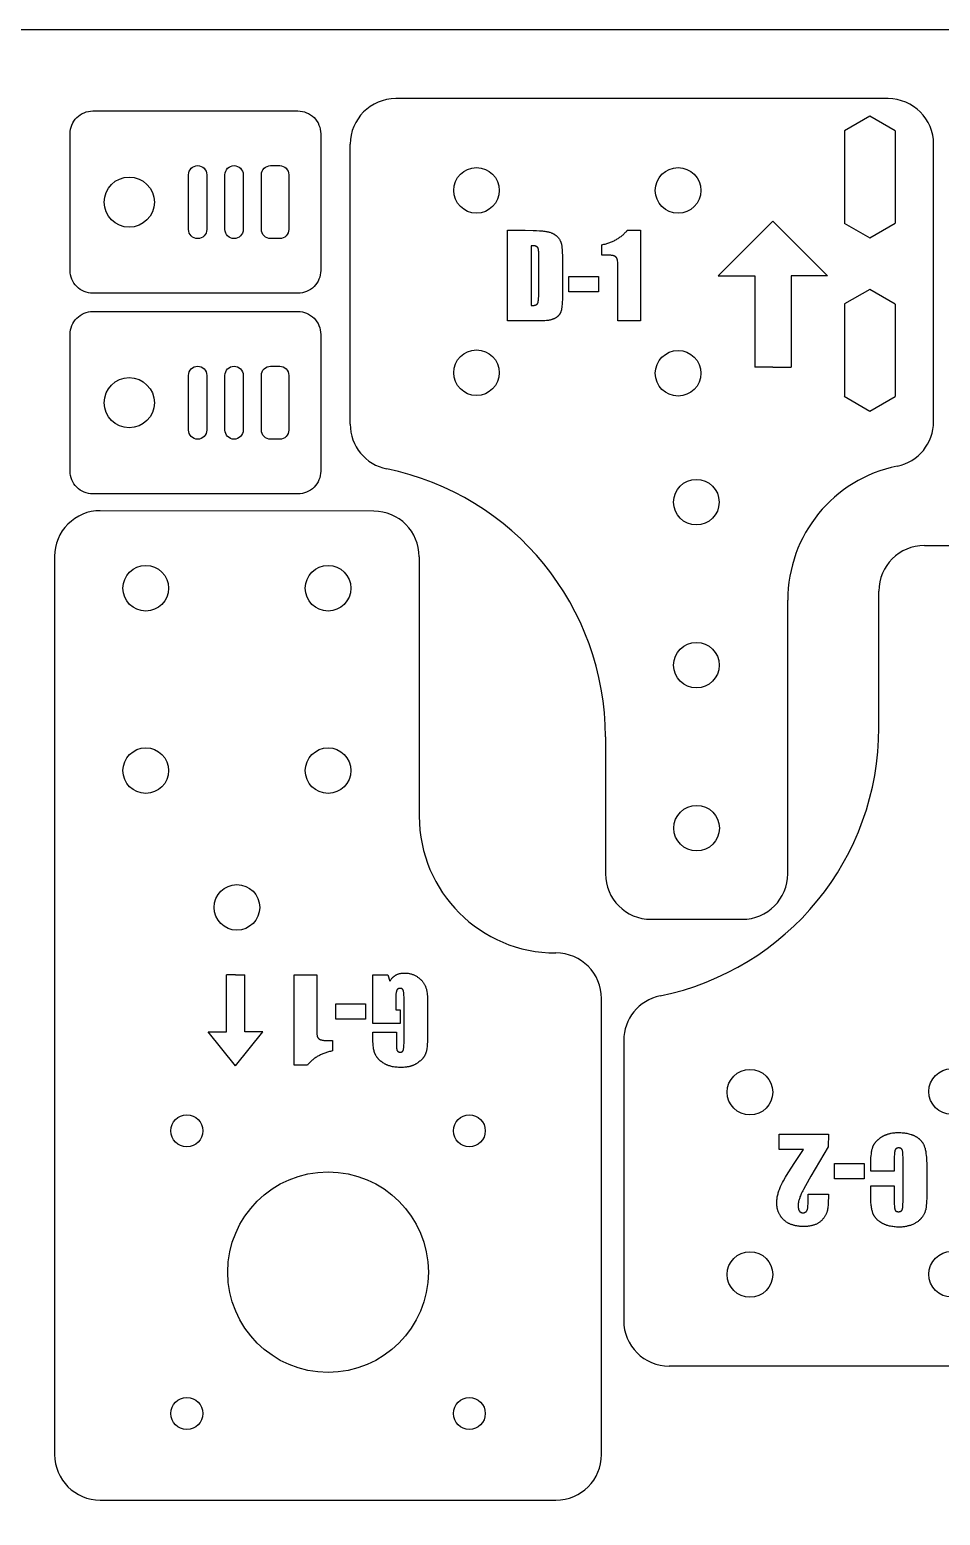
# Model space of a CAD drawing. Header units: millimetres. Extents: x 169 to 969, y 234 to 834.
# Drawn here: x 614.6 to 714.5, y 670.8 to 833.8 of the extents above; entities that cross this region are included whole.
import ezdxf

# ---------------------------------------------------------------- set-up
doc = ezdxf.new("R2010")
doc.units = ezdxf.units.MM
doc.header["$MEASUREMENT"] = 0
for name, color, linetype, true_color in [('標籤', 18, 'Continuous', 0x000000), ('標籤$切斷線', 1, 'Continuous', 0xff0000), ('邊框空跑', 4, 'Continuous', 0x00ffff), ('零件切斷線', 5, 'Continuous', 0x0000ff)]:
    doc.layers.add(name, color=color, linetype=linetype, true_color=true_color)

msp = doc.modelspace()

# ---------------------------------------------------------------- linework, layer by layer
at = {"layer": '標籤'}
for p, q in [((696.11, 812.76), (690.11, 806.76)), ((696.11, 812.76), (702.11, 806.76)), ((690.11, 806.76), (694.11, 806.76)), ((694.11, 806.76), (694.11, 796.76)), ((702.11, 806.76), (698.11, 806.76)), ((698.11, 806.76), (698.11, 796.76)), ((696.11, 796.76), (694.11, 796.76)), ((696.11, 796.76), (698.11, 796.76)), ((637.17, 730.13), (636.17, 730.13)), ((636.17, 723.88), (636.17, 730.13)), ((637.17, 730.13), (638.17, 730.13)), ((638.17, 723.88), (638.17, 730.13)), ((637.17, 720.13), (634.17, 723.88)), ((634.17, 723.88), (636.17, 723.88)), ((637.17, 720.13), (640.17, 723.88)), ((640.17, 723.88), (638.17, 723.88))]:
    msp.add_line(p, q, dxfattribs=at)
for points in [[(666.99, 811.76), (668.94, 811.76), (669.81, 811.75), (670.18, 811.73), (670.52, 811.71), (670.82, 811.69), (670.95, 811.68), (671.08, 811.66), (671.2, 811.64), (671.3, 811.63), (671.4, 811.61), (671.44, 811.6), (671.49, 811.59), (671.57, 811.56), (671.65, 811.54), (671.73, 811.51), (671.8, 811.49), (671.87, 811.46), (671.94, 811.43), (671.97, 811.41), (672.01, 811.39), (672.04, 811.38), (672.07, 811.36), (672.1, 811.34), (672.13, 811.32), (672.16, 811.3), (672.19, 811.28), (672.22, 811.26), (672.25, 811.24), (672.28, 811.22), (672.3, 811.2), (672.33, 811.18), (672.36, 811.16), (672.38, 811.14), (672.41, 811.12), (672.43, 811.09), (672.45, 811.07), (672.48, 811.04), (672.5, 811.02), (672.54, 810.97), (672.58, 810.92), (672.62, 810.87), (672.65, 810.82), (672.69, 810.77), (672.72, 810.71), (672.75, 810.66), (672.78, 810.61), (672.79, 810.58), (672.8, 810.55), (672.82, 810.52), (672.83, 810.49), (672.84, 810.47), (672.85, 810.44), (672.86, 810.41), (672.87, 810.38), (672.88, 810.35), (672.89, 810.32), (672.9, 810.29), (672.9, 810.26), (672.91, 810.23), (672.92, 810.21), (672.93, 810.15), (672.94, 810.08), (672.95, 810.01), (672.96, 809.93), (672.97, 809.85), (672.98, 809.65), (673, 809.43), (673.01, 808.9), (673.02, 808.25), (673.02, 804.77), (673.01, 804.16), (673, 803.89), (672.99, 803.65), (672.97, 803.44), (672.96, 803.35), (672.95, 803.26), (672.93, 803.18), (672.92, 803.11), (672.91, 803.07), (672.91, 803.04), (672.9, 803.01), (672.89, 802.98), (672.87, 802.92), (672.86, 802.87), (672.84, 802.82), (672.83, 802.79), (672.82, 802.77), (672.8, 802.74), (672.79, 802.72), (672.78, 802.69), (672.77, 802.67), (672.76, 802.65), (672.74, 802.62), (672.73, 802.6), (672.72, 802.58), (672.7, 802.56), (672.69, 802.54), (672.67, 802.51), (672.66, 802.49), (672.64, 802.47), (672.63, 802.45), (672.61, 802.43), (672.59, 802.41), (672.58, 802.4), (672.56, 802.38), (672.54, 802.36), (672.52, 802.34), (672.51, 802.32), (672.49, 802.31), (672.47, 802.29), (672.45, 802.27), (672.41, 802.24), (672.37, 802.21), (672.32, 802.18), (672.28, 802.16), (672.24, 802.13), (672.19, 802.1), (672.14, 802.08), (672.1, 802.06), (672.05, 802.04), (672, 802.02), (671.94, 802), (671.89, 801.98), (671.84, 801.96), (671.78, 801.95), (671.73, 801.93), (671.67, 801.92), (671.61, 801.91), (671.55, 801.89), (671.48, 801.88), (671.41, 801.87), (671.26, 801.86), (671.09, 801.84), (670.91, 801.83), (670.71, 801.82), (670.27, 801.82), (666.99, 801.82)], [(681.57, 811.76), (681.57, 801.82), (679.1, 801.82), (679.1, 807.18), (679.1, 807.7), (679.09, 808.1), (679.08, 808.26), (679.07, 808.4), (679.06, 808.45), (679.06, 808.5), (679.05, 808.52), (679.05, 808.54), (679.05, 808.56), (679.04, 808.57), (679.04, 808.59), (679.04, 808.6), (679.03, 808.61), (679.03, 808.63), (679.02, 808.64), (679.02, 808.65), (679.01, 808.67), (679, 808.68), (679, 808.69), (678.99, 808.71), (678.98, 808.72), (678.97, 808.73), (678.97, 808.74), (678.96, 808.75), (678.95, 808.77), (678.94, 808.78), (678.93, 808.79), (678.92, 808.8), (678.91, 808.81), (678.9, 808.82), (678.89, 808.83), (678.87, 808.84), (678.86, 808.85), (678.85, 808.86), (678.84, 808.87), (678.82, 808.88), (678.81, 808.89), (678.79, 808.89), (678.78, 808.9), (678.77, 808.91), (678.75, 808.92), (678.73, 808.93), (678.73, 808.93), (678.72, 808.93), (678.71, 808.94), (678.7, 808.94), (678.68, 808.95), (678.66, 808.95), (678.64, 808.96), (678.62, 808.97), (678.59, 808.97), (678.57, 808.98), (678.52, 808.99), (678.46, 809), (678.39, 809.01), (678.33, 809.02), (678.25, 809.02), (678.17, 809.03), (678, 809.04), (677.81, 809.04), (677.6, 809.05), (677.35, 809.05), (677.35, 810.18), (677.58, 810.23), (677.69, 810.25), (677.8, 810.28), (677.9, 810.32), (678.01, 810.35), (678.11, 810.38), (678.21, 810.42), (678.31, 810.46), (678.41, 810.5), (678.5, 810.54), (678.6, 810.58), (678.69, 810.62), (678.78, 810.67), (678.87, 810.71), (678.96, 810.76), (679.04, 810.81), (679.13, 810.87), (679.21, 810.92), (679.29, 810.97), (679.37, 811.03), (679.45, 811.09), (679.52, 811.15), (679.6, 811.21), (679.67, 811.27), (679.74, 811.34), (679.81, 811.4), (679.87, 811.47), (679.94, 811.54), (680, 811.61), (680.07, 811.68), (680.13, 811.76)], [(669.58, 810.07), (669.58, 803.5), (669.65, 803.5), (669.72, 803.51), (669.78, 803.51), (669.84, 803.52), (669.87, 803.52), (669.9, 803.53), (669.93, 803.53), (669.95, 803.54), (669.98, 803.54), (670, 803.55), (670.03, 803.55), (670.05, 803.56), (670.07, 803.57), (670.09, 803.57), (670.11, 803.58), (670.12, 803.59), (670.13, 803.59), (670.14, 803.6), (670.15, 803.6), (670.16, 803.61), (670.17, 803.61), (670.17, 803.62), (670.18, 803.62), (670.19, 803.63), (670.2, 803.63), (670.21, 803.64), (670.21, 803.64), (670.22, 803.65), (670.23, 803.65), (670.23, 803.66), (670.24, 803.66), (670.25, 803.67), (670.25, 803.68), (670.26, 803.68), (670.26, 803.69), (670.27, 803.7), (670.27, 803.7), (670.28, 803.71), (670.28, 803.71), (670.29, 803.72), (670.29, 803.73), (670.3, 803.74), (670.3, 803.74), (670.31, 803.75), (670.31, 803.76), (670.31, 803.77), (670.32, 803.78), (670.32, 803.79), (670.32, 803.8), (670.33, 803.82), (670.34, 803.84), (670.35, 803.86), (670.35, 803.89), (670.36, 803.92), (670.36, 803.94), (670.37, 804.01), (670.38, 804.07), (670.39, 804.15), (670.4, 804.23), (670.41, 804.31), (670.42, 804.5), (670.42, 804.71), (670.43, 804.95), (670.43, 808.83), (670.42, 809.14), (670.42, 809.39), (670.41, 809.49), (670.4, 809.57), (670.4, 809.61), (670.39, 809.64), (670.39, 809.67), (670.38, 809.69), (670.38, 809.7), (670.38, 809.71), (670.38, 809.72), (670.37, 809.74), (670.37, 809.75), (670.37, 809.76), (670.36, 809.77), (670.36, 809.78), (670.35, 809.79), (670.35, 809.8), (670.34, 809.81), (670.34, 809.82), (670.33, 809.83), (670.33, 809.84), (670.32, 809.85), (670.32, 809.86), (670.31, 809.87), (670.3, 809.87), (670.3, 809.88), (670.29, 809.89), (670.28, 809.9), (670.27, 809.91), (670.27, 809.91), (670.26, 809.92), (670.25, 809.93), (670.24, 809.94), (670.23, 809.94), (670.23, 809.95), (670.22, 809.96), (670.21, 809.96), (670.2, 809.97), (670.19, 809.97), (670.18, 809.98), (670.17, 809.98), (670.17, 809.99), (670.16, 809.99), (670.15, 810), (670.14, 810), (670.12, 810.01), (670.11, 810.01), (670.1, 810.02), (670.08, 810.02), (670.07, 810.02), (670.05, 810.03), (670.04, 810.03), (670.02, 810.04), (669.99, 810.04), (669.95, 810.05), (669.91, 810.05), (669.87, 810.06), (669.83, 810.06), (669.78, 810.06), (669.69, 810.07)], [(676.99, 806.7), (676.99, 805.01), (673.74, 805.01), (673.74, 806.7)], [(643.59, 720.19), (643.59, 730.13), (646.06, 730.13), (646.06, 724.78), (646.06, 724.25), (646.07, 723.85), (646.08, 723.69), (646.09, 723.56), (646.1, 723.5), (646.1, 723.45), (646.11, 723.43), (646.11, 723.41), (646.11, 723.4), (646.12, 723.38), (646.12, 723.37), (646.12, 723.35), (646.13, 723.34), (646.13, 723.32), (646.14, 723.31), (646.15, 723.3), (646.15, 723.28), (646.16, 723.27), (646.16, 723.26), (646.17, 723.24), (646.18, 723.23), (646.19, 723.22), (646.2, 723.21), (646.2, 723.2), (646.21, 723.19), (646.22, 723.17), (646.23, 723.16), (646.24, 723.15), (646.25, 723.14), (646.26, 723.13), (646.28, 723.12), (646.29, 723.11), (646.3, 723.1), (646.31, 723.09), (646.33, 723.08), (646.34, 723.07), (646.35, 723.07), (646.37, 723.06), (646.38, 723.05), (646.4, 723.04), (646.41, 723.03), (646.43, 723.03), (646.44, 723.02), (646.44, 723.02), (646.45, 723.01), (646.46, 723.01), (646.48, 723), (646.5, 723), (646.52, 722.99), (646.54, 722.98), (646.57, 722.98), (646.59, 722.97), (646.65, 722.96), (646.7, 722.95), (646.77, 722.94), (646.84, 722.93), (646.91, 722.93), (646.99, 722.92), (647.16, 722.91), (647.35, 722.91), (647.56, 722.9), (647.81, 722.9), (647.81, 721.78), (647.58, 721.72), (647.47, 721.7), (647.37, 721.67), (647.26, 721.64), (647.15, 721.6), (647.05, 721.57), (646.95, 721.53), (646.85, 721.49), (646.75, 721.46), (646.66, 721.41), (646.56, 721.37), (646.47, 721.33), (646.38, 721.28), (646.29, 721.24), (646.2, 721.19), (646.12, 721.14), (646.03, 721.09), (645.95, 721.03), (645.87, 720.98), (645.79, 720.92), (645.71, 720.86), (645.64, 720.8), (645.56, 720.74), (645.49, 720.68), (645.42, 720.61), (645.35, 720.55), (645.29, 720.48), (645.22, 720.41), (645.16, 720.34), (645.1, 720.27), (645.04, 720.19)], [(652.21, 723.81), (654.8, 723.81), (654.8, 722.91), (654.8, 722.53), (654.81, 722.37), (654.81, 722.22), (654.82, 722.1), (654.83, 722.05), (654.84, 722), (654.84, 721.96), (654.85, 721.93), (654.85, 721.92), (654.86, 721.9), (654.86, 721.88), (654.87, 721.87), (654.87, 721.86), (654.87, 721.85), (654.87, 721.85), (654.87, 721.84), (654.88, 721.83), (654.88, 721.83), (654.88, 721.82), (654.89, 721.81), (654.89, 721.81), (654.89, 721.8), (654.89, 721.8), (654.9, 721.79), (654.9, 721.79), (654.9, 721.78), (654.91, 721.78), (654.91, 721.77), (654.92, 721.76), (654.92, 721.76), (654.92, 721.75), (654.93, 721.75), (654.93, 721.75), (654.94, 721.74), (654.94, 721.74), (654.95, 721.73), (654.95, 721.73), (654.95, 721.72), (654.96, 721.72), (654.96, 721.71), (654.97, 721.71), (654.97, 721.71), (654.98, 721.7), (654.98, 721.7), (654.99, 721.7), (655, 721.69), (655, 721.69), (655.01, 721.69), (655.01, 721.68), (655.02, 721.68), (655.02, 721.68), (655.03, 721.67), (655.04, 721.67), (655.04, 721.67), (655.05, 721.67), (655.06, 721.66), (655.06, 721.66), (655.07, 721.66), (655.08, 721.66), (655.08, 721.66), (655.1, 721.65), (655.11, 721.65), (655.13, 721.65), (655.14, 721.64), (655.16, 721.64), (655.17, 721.64), (655.19, 721.64), (655.21, 721.64), (655.22, 721.64), (655.24, 721.64), (655.25, 721.64), (655.27, 721.64), (655.28, 721.64), (655.3, 721.64), (655.31, 721.65), (655.32, 721.65), (655.33, 721.65), (655.35, 721.65), (655.36, 721.66), (655.37, 721.66), (655.38, 721.66), (655.38, 721.67), (655.39, 721.67), (655.39, 721.67), (655.4, 721.67), (655.41, 721.67), (655.41, 721.68), (655.42, 721.68), (655.42, 721.68), (655.43, 721.69), (655.43, 721.69), (655.44, 721.69), (655.44, 721.69), (655.45, 721.7), (655.45, 721.7), (655.46, 721.7), (655.46, 721.71), (655.47, 721.71), (655.47, 721.72), (655.47, 721.72), (655.48, 721.72), (655.48, 721.73), (655.49, 721.73), (655.49, 721.73), (655.5, 721.74), (655.5, 721.74), (655.5, 721.75), (655.51, 721.75), (655.51, 721.76), (655.51, 721.76), (655.52, 721.77), (655.52, 721.77), (655.52, 721.78), (655.53, 721.78), (655.53, 721.79), (655.53, 721.79), (655.54, 721.8), (655.54, 721.8), (655.54, 721.81), (655.55, 721.81), (655.55, 721.82), (655.55, 721.83), (655.56, 721.84), (655.56, 721.84), (655.56, 721.85), (655.57, 721.86), (655.57, 721.86), (655.57, 721.88), (655.58, 721.9), (655.58, 721.91), (655.59, 721.93), (655.59, 721.95), (655.6, 722), (655.6, 722.04), (655.61, 722.1), (655.62, 722.15), (655.63, 722.28), (655.63, 722.42), (655.64, 722.59), (655.64, 722.77), (655.64, 727.54), (655.64, 727.7), (655.63, 727.84), (655.63, 727.97), (655.62, 728.09), (655.61, 728.14), (655.61, 728.19), (655.6, 728.24), (655.59, 728.28), (655.59, 728.3), (655.58, 728.32), (655.58, 728.34), (655.57, 728.36), (655.57, 728.37), (655.56, 728.39), (655.56, 728.4), (655.55, 728.42), (655.55, 728.43), (655.54, 728.44), (655.54, 728.45), (655.54, 728.45), (655.53, 728.46), (655.53, 728.47), (655.53, 728.47), (655.52, 728.48), (655.52, 728.48), (655.52, 728.49), (655.51, 728.49), (655.51, 728.5), (655.51, 728.5), (655.5, 728.51), (655.5, 728.51), (655.49, 728.52), (655.49, 728.52), (655.48, 728.53), (655.48, 728.53), (655.48, 728.54), (655.47, 728.54), (655.47, 728.54), (655.46, 728.55), (655.46, 728.55), (655.45, 728.56), (655.45, 728.56), (655.44, 728.56), (655.44, 728.57), (655.43, 728.57), (655.43, 728.57), (655.42, 728.58), (655.42, 728.58), (655.41, 728.58), (655.4, 728.59), (655.4, 728.59), (655.39, 728.59), (655.39, 728.6), (655.38, 728.6), (655.38, 728.6), (655.37, 728.6), (655.36, 728.6), (655.36, 728.61), (655.35, 728.61), (655.34, 728.61), (655.34, 728.61), (655.33, 728.61), (655.32, 728.62), (655.3, 728.62), (655.29, 728.62), (655.28, 728.62), (655.26, 728.63), (655.25, 728.63), (655.23, 728.63), (655.21, 728.63), (655.2, 728.63), (655.18, 728.63), (655.16, 728.63), (655.15, 728.62), (655.13, 728.62), (655.12, 728.62), (655.1, 728.62), (655.09, 728.61), (655.09, 728.61), (655.08, 728.61), (655.07, 728.61), (655.06, 728.61), (655.06, 728.6), (655.05, 728.6), (655.04, 728.6), (655.04, 728.6), (655.03, 728.59), (655.02, 728.59), (655.02, 728.59), (655.01, 728.59), (655, 728.58), (655, 728.58), (654.99, 728.58), (654.99, 728.57), (654.98, 728.57), (654.97, 728.56), (654.97, 728.56), (654.96, 728.56), (654.96, 728.55), (654.95, 728.55), (654.95, 728.54), (654.94, 728.54), (654.94, 728.53), (654.93, 728.53), (654.93, 728.52), (654.92, 728.52), (654.92, 728.51), (654.91, 728.51), (654.91, 728.5), (654.9, 728.5), (654.9, 728.49), (654.89, 728.49), (654.89, 728.48), (654.88, 728.48), (654.88, 728.47), (654.88, 728.46), (654.87, 728.46), (654.87, 728.45), (654.86, 728.44), (654.86, 728.43), (654.85, 728.42), (654.84, 728.4), (654.84, 728.39), (654.83, 728.37), (654.82, 728.36), (654.82, 728.34), (654.81, 728.32), (654.81, 728.3), (654.8, 728.28), (654.8, 728.26), (654.79, 728.24), (654.78, 728.19), (654.77, 728.15), (654.77, 728.09), (654.76, 728.04), (654.75, 727.98), (654.75, 727.91), (654.74, 727.77), (654.74, 727.62), (654.74, 727.46), (654.74, 726.28), (655.22, 726.28), (655.22, 724.77), (652.21, 724.77), (652.21, 730.13), (653.86, 730.13), (654.1, 729.42), (654.14, 729.48), (654.17, 729.53), (654.21, 729.58), (654.24, 729.64), (654.28, 729.68), (654.32, 729.73), (654.36, 729.78), (654.38, 729.8), (654.4, 729.82), (654.42, 729.84), (654.44, 729.86), (654.46, 729.88), (654.49, 729.9), (654.51, 729.92), (654.53, 729.94), (654.55, 729.96), (654.58, 729.97), (654.6, 729.99), (654.62, 730.01), (654.65, 730.02), (654.67, 730.04), (654.69, 730.06), (654.72, 730.07), (654.74, 730.08), (654.77, 730.1), (654.79, 730.11), (654.82, 730.12), (654.84, 730.14), (654.87, 730.15), (654.92, 730.17), (654.98, 730.19), (655.03, 730.21), (655.09, 730.23), (655.15, 730.25), (655.2, 730.26), (655.26, 730.27), (655.32, 730.28), (655.39, 730.29), (655.45, 730.3), (655.51, 730.31), (655.58, 730.31), (655.65, 730.31), (655.71, 730.31), (655.79, 730.31), (655.87, 730.31), (655.95, 730.3), (656.03, 730.29), (656.11, 730.28), (656.19, 730.27), (656.26, 730.25), (656.34, 730.24), (656.42, 730.21), (656.49, 730.19), (656.57, 730.16), (656.64, 730.14), (656.71, 730.11), (656.79, 730.07), (656.86, 730.04), (656.93, 730), (657, 729.96), (657.07, 729.92), (657.13, 729.87), (657.19, 729.83), (657.26, 729.79), (657.31, 729.74), (657.37, 729.69), (657.43, 729.64), (657.48, 729.59), (657.53, 729.54), (657.58, 729.49), (657.62, 729.44), (657.67, 729.38), (657.71, 729.33), (657.75, 729.27), (657.77, 729.24), (657.79, 729.22), (657.82, 729.16), (657.86, 729.1), (657.89, 729.04), (657.92, 728.98), (657.95, 728.92), (657.98, 728.86), (658, 728.8), (658.03, 728.74), (658.05, 728.68), (658.07, 728.61), (658.09, 728.55), (658.11, 728.49), (658.12, 728.43), (658.13, 728.36), (658.15, 728.3), (658.16, 728.24), (658.17, 728.1), (658.19, 727.95), (658.2, 727.78), (658.21, 727.59), (658.22, 727.18), (658.23, 726.7), (658.23, 723.74), (658.22, 723.08), (658.21, 722.78), (658.19, 722.51), (658.17, 722.27), (658.14, 722.04), (658.13, 721.94), (658.11, 721.85), (658.09, 721.76), (658.08, 721.67), (658.07, 721.63), (658.05, 721.59), (658.04, 721.55), (658.03, 721.51), (658.01, 721.47), (658, 721.43), (657.98, 721.4), (657.96, 721.36), (657.94, 721.32), (657.92, 721.28), (657.9, 721.24), (657.88, 721.2), (657.86, 721.17), (657.83, 721.13), (657.8, 721.09), (657.78, 721.05), (657.75, 721.02), (657.72, 720.98), (657.69, 720.94), (657.66, 720.91), (657.63, 720.87), (657.59, 720.84), (657.56, 720.8), (657.52, 720.77), (657.48, 720.73), (657.44, 720.7), (657.36, 720.63), (657.28, 720.56), (657.19, 720.49), (657.15, 720.46), (657.1, 720.43), (657.05, 720.39), (657, 720.36), (656.95, 720.34), (656.9, 720.31), (656.85, 720.28), (656.8, 720.26), (656.75, 720.23), (656.69, 720.21), (656.64, 720.18), (656.58, 720.16), (656.53, 720.14), (656.47, 720.12), (656.41, 720.1), (656.35, 720.09), (656.3, 720.07), (656.23, 720.06), (656.17, 720.04), (656.11, 720.03), (656.05, 720.02), (655.99, 720.01), (655.92, 720), (655.86, 719.99), (655.72, 719.97), (655.59, 719.96), (655.45, 719.96), (655.3, 719.95), (655.16, 719.95), (655.02, 719.96), (654.89, 719.97), (654.76, 719.98), (654.63, 720), (654.5, 720.02), (654.38, 720.04), (654.26, 720.07), (654.2, 720.08), (654.14, 720.1), (654.09, 720.12), (654.03, 720.13), (653.97, 720.15), (653.92, 720.17), (653.87, 720.19), (653.81, 720.21), (653.76, 720.24), (653.71, 720.26), (653.66, 720.28), (653.61, 720.31), (653.56, 720.33), (653.51, 720.36), (653.46, 720.39), (653.41, 720.42), (653.32, 720.48), (653.23, 720.54), (653.15, 720.6), (653.11, 720.63), (653.07, 720.66), (653.03, 720.69), (652.99, 720.73), (652.96, 720.76), (652.92, 720.79), (652.89, 720.82), (652.85, 720.86), (652.82, 720.89), (652.79, 720.93), (652.76, 720.96), (652.73, 721), (652.7, 721.03), (652.68, 721.07), (652.65, 721.1), (652.63, 721.14), (652.6, 721.18), (652.58, 721.21), (652.56, 721.25), (652.54, 721.29), (652.52, 721.33), (652.5, 721.37), (652.48, 721.4), (652.46, 721.44), (652.45, 721.48), (652.43, 721.52), (652.42, 721.56), (652.41, 721.6), (652.38, 721.69), (652.36, 721.78), (652.33, 721.88), (652.31, 721.98), (652.29, 722.08), (652.28, 722.19), (652.26, 722.31), (652.25, 722.43), (652.24, 722.55), (652.22, 722.81), (652.21, 723.08), (652.21, 723.38)], [(648.17, 725.25), (648.17, 726.94), (651.42, 726.94), (651.42, 725.25)], [(696.78, 710.95), (696.78, 712.63), (702.2, 712.63), (702.18, 711.25), (700.26, 708.02), (699.67, 706.97), (699.47, 706.59), (699.39, 706.44), (699.32, 706.31), (699.22, 706.08), (699.12, 705.86), (699.08, 705.76), (699.05, 705.66), (699.01, 705.56), (698.98, 705.47), (698.96, 705.37), (698.93, 705.29), (698.91, 705.2), (698.9, 705.12), (698.89, 705.08), (698.89, 705.04), (698.88, 705.01), (698.88, 704.97), (698.87, 704.93), (698.87, 704.9), (698.87, 704.86), (698.87, 704.83), (698.87, 704.78), (698.87, 704.73), (698.87, 704.68), (698.88, 704.64), (698.88, 704.6), (698.89, 704.55), (698.9, 704.51), (698.9, 704.47), (698.91, 704.46), (698.91, 704.44), (698.92, 704.42), (698.92, 704.4), (698.93, 704.38), (698.93, 704.37), (698.94, 704.35), (698.95, 704.33), (698.95, 704.32), (698.96, 704.3), (698.97, 704.29), (698.97, 704.27), (698.98, 704.26), (698.99, 704.25), (699, 704.23), (699.01, 704.22), (699.01, 704.21), (699.02, 704.2), (699.03, 704.19), (699.04, 704.17), (699.05, 704.16), (699.06, 704.15), (699.07, 704.14), (699.08, 704.13), (699.09, 704.12), (699.1, 704.12), (699.12, 704.11), (699.13, 704.1), (699.14, 704.09), (699.15, 704.08), (699.16, 704.08), (699.18, 704.07), (699.19, 704.06), (699.2, 704.06), (699.22, 704.05), (699.23, 704.05), (699.24, 704.04), (699.26, 704.04), (699.27, 704.04), (699.29, 704.03), (699.3, 704.03), (699.32, 704.03), (699.34, 704.03), (699.35, 704.02), (699.37, 704.02), (699.38, 704.02), (699.4, 704.02), (699.42, 704.02), (699.44, 704.02), (699.45, 704.02), (699.47, 704.02), (699.49, 704.02), (699.5, 704.03), (699.52, 704.03), (699.53, 704.03), (699.55, 704.03), (699.56, 704.04), (699.58, 704.04), (699.59, 704.05), (699.61, 704.05), (699.62, 704.06), (699.63, 704.06), (699.65, 704.07), (699.66, 704.08), (699.67, 704.08), (699.67, 704.08), (699.68, 704.09), (699.69, 704.09), (699.69, 704.09), (699.7, 704.1), (699.7, 704.1), (699.71, 704.11), (699.72, 704.12), (699.73, 704.12), (699.74, 704.13), (699.76, 704.14), (699.77, 704.16), (699.78, 704.17), (699.79, 704.18), (699.8, 704.19), (699.81, 704.2), (699.81, 704.21), (699.82, 704.23), (699.83, 704.24), (699.84, 704.25), (699.84, 704.26), (699.84, 704.26), (699.85, 704.27), (699.86, 704.29), (699.86, 704.3), (699.87, 704.32), (699.88, 704.34), (699.89, 704.36), (699.89, 704.38), (699.9, 704.4), (699.9, 704.42), (699.91, 704.45), (699.92, 704.47), (699.93, 704.52), (699.93, 704.57), (699.94, 704.63), (699.95, 704.69), (699.96, 704.75), (699.96, 704.82), (699.97, 704.96), (699.97, 705.12), (699.97, 706.07), (702.2, 706.07), (702.2, 705.71), (702.19, 705.31), (702.19, 705.13), (702.18, 704.97), (702.16, 704.81), (702.15, 704.66), (702.13, 704.52), (702.11, 704.4), (702.1, 704.34), (702.09, 704.28), (702.07, 704.22), (702.05, 704.16), (702.03, 704.1), (702.01, 704.04), (701.99, 703.98), (701.96, 703.92), (701.94, 703.86), (701.91, 703.8), (701.88, 703.75), (701.84, 703.69), (701.81, 703.63), (701.77, 703.57), (701.73, 703.51), (701.69, 703.45), (701.65, 703.4), (701.6, 703.34), (701.56, 703.29), (701.51, 703.24), (701.46, 703.19), (701.41, 703.14), (701.36, 703.09), (701.3, 703.05), (701.25, 703), (701.19, 702.96), (701.13, 702.92), (701.07, 702.89), (701.01, 702.85), (700.95, 702.82), (700.88, 702.78), (700.81, 702.75), (700.75, 702.72), (700.68, 702.7), (700.6, 702.67), (700.53, 702.65), (700.46, 702.63), (700.38, 702.61), (700.3, 702.59), (700.22, 702.57), (700.14, 702.56), (700.06, 702.55), (699.97, 702.54), (699.89, 702.53), (699.8, 702.52), (699.71, 702.52), (699.62, 702.52), (699.52, 702.51), (699.34, 702.52), (699.16, 702.53), (699.08, 702.53), (698.99, 702.54), (698.91, 702.55), (698.83, 702.56), (698.75, 702.57), (698.67, 702.59), (698.59, 702.6), (698.52, 702.62), (698.44, 702.64), (698.37, 702.65), (698.3, 702.68), (698.23, 702.7), (698.16, 702.72), (698.09, 702.75), (698.02, 702.77), (697.96, 702.8), (697.9, 702.83), (697.83, 702.86), (697.77, 702.89), (697.71, 702.93), (697.66, 702.96), (697.6, 703), (697.54, 703.04), (697.49, 703.08), (697.44, 703.12), (697.39, 703.16), (697.34, 703.2), (697.29, 703.25), (697.24, 703.29), (697.2, 703.34), (697.16, 703.39), (697.11, 703.44), (697.07, 703.49), (697.03, 703.54), (697, 703.59), (696.96, 703.64), (696.93, 703.69), (696.89, 703.74), (696.86, 703.8), (696.83, 703.85), (696.8, 703.91), (696.77, 703.96), (696.75, 704.02), (696.72, 704.08), (696.7, 704.14), (696.68, 704.2), (696.66, 704.26), (696.64, 704.32), (696.62, 704.38), (696.61, 704.44), (696.59, 704.5), (696.58, 704.57), (696.57, 704.63), (696.56, 704.7), (696.55, 704.76), (696.55, 704.83), (696.54, 704.9), (696.54, 704.97), (696.54, 705.03), (696.53, 705.1), (696.54, 705.21), (696.54, 705.32), (696.55, 705.43), (696.56, 705.54), (696.58, 705.65), (696.59, 705.76), (696.62, 705.87), (696.64, 705.98), (696.67, 706.1), (696.7, 706.21), (696.74, 706.32), (696.77, 706.44), (696.82, 706.56), (696.86, 706.67), (696.91, 706.79), (696.96, 706.91), (697.02, 707.04), (697.09, 707.18), (697.18, 707.34), (697.28, 707.52), (697.51, 707.92), (697.8, 708.39), (698.53, 709.54), (699.47, 710.95)], [(706.84, 706.97), (709.43, 706.97), (709.43, 705.26), (709.43, 705.08), (709.43, 704.92), (709.44, 704.78), (709.45, 704.65), (709.45, 704.6), (709.46, 704.54), (709.47, 704.5), (709.47, 704.45), (709.48, 704.43), (709.48, 704.42), (709.49, 704.4), (709.49, 704.38), (709.5, 704.37), (709.5, 704.35), (709.5, 704.34), (709.51, 704.34), (709.51, 704.33), (709.51, 704.33), (709.51, 704.32), (709.52, 704.31), (709.52, 704.31), (709.52, 704.3), (709.53, 704.3), (709.53, 704.29), (709.53, 704.29), (709.54, 704.28), (709.54, 704.28), (709.54, 704.27), (709.55, 704.27), (709.55, 704.26), (709.55, 704.26), (709.56, 704.25), (709.56, 704.25), (709.57, 704.25), (709.57, 704.24), (709.58, 704.24), (709.58, 704.23), (709.58, 704.23), (709.59, 704.22), (709.59, 704.22), (709.6, 704.22), (709.6, 704.21), (709.61, 704.21), (709.61, 704.21), (709.62, 704.2), (709.63, 704.2), (709.63, 704.2), (709.64, 704.19), (709.64, 704.19), (709.65, 704.19), (709.65, 704.18), (709.66, 704.18), (709.67, 704.18), (709.67, 704.18), (709.68, 704.17), (709.68, 704.17), (709.7, 704.17), (709.71, 704.16), (709.73, 704.16), (709.74, 704.16), (709.75, 704.15), (709.77, 704.15), (709.79, 704.15), (709.8, 704.15), (709.82, 704.14), (709.83, 704.14), (709.85, 704.14), (709.87, 704.14), (709.89, 704.14), (709.91, 704.14), (709.93, 704.14), (709.95, 704.14), (709.96, 704.14), (709.98, 704.15), (710, 704.15), (710.02, 704.15), (710.04, 704.16), (710.05, 704.16), (710.07, 704.16), (710.08, 704.17), (710.09, 704.17), (710.1, 704.17), (710.11, 704.18), (710.11, 704.18), (710.12, 704.18), (710.13, 704.18), (710.13, 704.19), (710.14, 704.19), (710.15, 704.19), (710.15, 704.2), (710.16, 704.2), (710.17, 704.2), (710.17, 704.21), (710.18, 704.21), (710.19, 704.22), (710.19, 704.22), (710.2, 704.23), (710.2, 704.23), (710.21, 704.23), (710.21, 704.24), (710.22, 704.24), (710.22, 704.25), (710.23, 704.25), (710.23, 704.26), (710.24, 704.26), (710.24, 704.27), (710.25, 704.27), (710.25, 704.28), (710.26, 704.28), (710.26, 704.29), (710.26, 704.3), (710.27, 704.3), (710.27, 704.31), (710.28, 704.31), (710.28, 704.32), (710.28, 704.33), (710.29, 704.33), (710.29, 704.34), (710.29, 704.35), (710.3, 704.35), (710.3, 704.36), (710.3, 704.37), (710.31, 704.38), (710.31, 704.4), (710.32, 704.41), (710.32, 704.43), (710.33, 704.45), (710.33, 704.47), (710.34, 704.51), (710.35, 704.56), (710.36, 704.61), (710.36, 704.67), (710.37, 704.73), (710.38, 704.86), (710.38, 705.01), (710.39, 705.17), (710.39, 705.35), (710.39, 709.96), (710.39, 710.14), (710.38, 710.29), (710.38, 710.44), (710.37, 710.56), (710.36, 710.62), (710.36, 710.67), (710.35, 710.72), (710.34, 710.77), (710.34, 710.79), (710.33, 710.81), (710.33, 710.83), (710.32, 710.85), (710.32, 710.86), (710.31, 710.88), (710.31, 710.89), (710.3, 710.91), (710.3, 710.91), (710.3, 710.92), (710.29, 710.93), (710.29, 710.93), (710.29, 710.94), (710.28, 710.95), (710.28, 710.95), (710.28, 710.96), (710.27, 710.97), (710.27, 710.97), (710.27, 710.98), (710.26, 710.98), (710.26, 710.99), (710.25, 710.99), (710.25, 711), (710.24, 711), (710.24, 711.01), (710.24, 711.01), (710.23, 711.02), (710.23, 711.02), (710.22, 711.03), (710.22, 711.03), (710.21, 711.04), (710.21, 711.04), (710.2, 711.05), (710.19, 711.05), (710.19, 711.06), (710.18, 711.06), (710.18, 711.06), (710.17, 711.07), (710.17, 711.07), (710.16, 711.07), (710.15, 711.08), (710.15, 711.08), (710.14, 711.08), (710.13, 711.09), (710.13, 711.09), (710.12, 711.09), (710.11, 711.1), (710.11, 711.1), (710.1, 711.1), (710.09, 711.1), (710.08, 711.11), (710.06, 711.11), (710.05, 711.12), (710.03, 711.12), (710.01, 711.12), (710, 711.12), (709.98, 711.13), (709.96, 711.13), (709.94, 711.13), (709.92, 711.13), (709.91, 711.13), (709.89, 711.13), (709.87, 711.13), (709.85, 711.13), (709.83, 711.13), (709.82, 711.12), (709.8, 711.12), (709.79, 711.12), (709.77, 711.11), (709.75, 711.11), (709.74, 711.11), (709.73, 711.1), (709.73, 711.1), (709.72, 711.1), (709.71, 711.1), (709.71, 711.09), (709.7, 711.09), (709.69, 711.09), (709.69, 711.09), (709.68, 711.08), (709.67, 711.08), (709.67, 711.08), (709.66, 711.07), (709.65, 711.07), (709.65, 711.07), (709.64, 711.06), (709.64, 711.06), (709.63, 711.05), (709.63, 711.05), (709.62, 711.05), (709.61, 711.04), (709.61, 711.04), (709.6, 711.03), (709.6, 711.03), (709.59, 711.02), (709.59, 711.02), (709.59, 711.01), (709.58, 711.01), (709.58, 711), (709.57, 711), (709.57, 710.99), (709.56, 710.99), (709.56, 710.98), (709.56, 710.98), (709.55, 710.97), (709.55, 710.96), (709.54, 710.96), (709.54, 710.95), (709.54, 710.95), (709.53, 710.94), (709.53, 710.93), (709.53, 710.93), (709.52, 710.92), (709.52, 710.91), (709.52, 710.91), (709.51, 710.9), (709.51, 710.89), (709.51, 710.88), (709.5, 710.86), (709.5, 710.84), (709.49, 710.82), (709.49, 710.8), (709.48, 710.78), (709.48, 710.76), (709.47, 710.71), (709.46, 710.65), (709.46, 710.6), (709.45, 710.53), (709.44, 710.39), (709.43, 710.23), (709.43, 709.86), (709.43, 708.6), (706.84, 708.6), (706.84, 708.99), (706.84, 709.36), (706.85, 709.71), (706.87, 710.03), (706.89, 710.31), (706.91, 710.45), (706.92, 710.58), (706.94, 710.7), (706.96, 710.81), (706.98, 710.91), (707, 711.01), (707.02, 711.06), (707.03, 711.1), (707.04, 711.15), (707.06, 711.19), (707.07, 711.23), (707.08, 711.27), (707.1, 711.31), (707.12, 711.35), (707.14, 711.39), (707.16, 711.43), (707.18, 711.47), (707.2, 711.5), (707.22, 711.54), (707.24, 711.58), (707.27, 711.62), (707.29, 711.65), (707.32, 711.69), (707.35, 711.73), (707.38, 711.76), (707.41, 711.8), (707.44, 711.83), (707.47, 711.87), (707.5, 711.9), (707.54, 711.94), (707.57, 711.97), (707.61, 712.01), (707.64, 712.04), (707.68, 712.07), (707.72, 712.11), (707.76, 712.14), (707.85, 712.2), (707.93, 712.27), (708.02, 712.33), (708.07, 712.36), (708.12, 712.39), (708.17, 712.41), (708.22, 712.44), (708.27, 712.47), (708.32, 712.49), (708.37, 712.52), (708.42, 712.54), (708.47, 712.56), (708.53, 712.58), (708.58, 712.61), (708.64, 712.62), (708.69, 712.64), (708.75, 712.66), (708.8, 712.68), (708.86, 712.69), (708.92, 712.71), (708.98, 712.72), (709.04, 712.74), (709.1, 712.75), (709.22, 712.77), (709.35, 712.79), (709.47, 712.8), (709.61, 712.81), (709.74, 712.81), (709.87, 712.82), (710.02, 712.81), (710.15, 712.81), (710.29, 712.8), (710.42, 712.79), (710.55, 712.78), (710.67, 712.76), (710.8, 712.74), (710.92, 712.71), (711.03, 712.69), (711.15, 712.65), (711.26, 712.62), (711.31, 712.6), (711.36, 712.58), (711.41, 712.56), (711.47, 712.54), (711.52, 712.52), (711.57, 712.5), (711.62, 712.48), (711.66, 712.45), (711.71, 712.43), (711.76, 712.4), (711.8, 712.38), (711.85, 712.35), (711.89, 712.32), (711.94, 712.3), (711.98, 712.27), (712.02, 712.24), (712.06, 712.21), (712.1, 712.18), (712.14, 712.15), (712.17, 712.12), (712.21, 712.08), (712.24, 712.05), (712.28, 712.02), (712.31, 711.98), (712.34, 711.95), (712.37, 711.91), (712.4, 711.88), (712.43, 711.84), (712.46, 711.8), (712.49, 711.77), (712.51, 711.73), (712.54, 711.69), (712.56, 711.65), (712.59, 711.61), (712.61, 711.57), (712.63, 711.53), (712.65, 711.48), (712.67, 711.44), (712.69, 711.4), (712.71, 711.35), (712.72, 711.31), (712.74, 711.26), (712.75, 711.22), (712.77, 711.17), (712.8, 711.07), (712.82, 710.97), (712.85, 710.86), (712.87, 710.74), (712.89, 710.62), (712.9, 710.49), (712.92, 710.35), (712.95, 710.07), (712.97, 709.76), (712.98, 709.43), (712.98, 709.08), (712.98, 706.17), (712.98, 705.67), (712.96, 705.23), (712.95, 705.04), (712.94, 704.86), (712.92, 704.7), (712.91, 704.56), (712.9, 704.49), (712.88, 704.42), (712.87, 704.36), (712.85, 704.29), (712.83, 704.23), (712.81, 704.16), (712.79, 704.1), (712.76, 704.03), (712.73, 703.97), (712.7, 703.9), (712.67, 703.84), (712.63, 703.77), (712.59, 703.71), (712.55, 703.65), (712.51, 703.59), (712.47, 703.52), (712.44, 703.49), (712.42, 703.46), (712.39, 703.43), (712.37, 703.4), (712.34, 703.37), (712.32, 703.34), (712.29, 703.32), (712.26, 703.29), (712.24, 703.26), (712.21, 703.23), (712.15, 703.18), (712.09, 703.13), (712.03, 703.08), (711.96, 703.03), (711.89, 702.98), (711.83, 702.94), (711.75, 702.9), (711.68, 702.85), (711.6, 702.81), (711.53, 702.78), (711.45, 702.74), (711.36, 702.71), (711.28, 702.67), (711.19, 702.64), (711.11, 702.61), (711.02, 702.59), (710.93, 702.57), (710.84, 702.54), (710.75, 702.53), (710.65, 702.51), (710.56, 702.49), (710.46, 702.48), (710.36, 702.47), (710.26, 702.46), (710.16, 702.46), (710.05, 702.46), (709.95, 702.45), (709.81, 702.46), (709.67, 702.46), (709.53, 702.47), (709.4, 702.48), (709.27, 702.5), (709.14, 702.52), (709.02, 702.54), (708.9, 702.56), (708.78, 702.59), (708.73, 702.61), (708.67, 702.63), (708.61, 702.64), (708.56, 702.66), (708.5, 702.68), (708.45, 702.7), (708.4, 702.72), (708.35, 702.74), (708.3, 702.77), (708.25, 702.79), (708.2, 702.82), (708.15, 702.84), (708.1, 702.87), (708.05, 702.89), (707.96, 702.95), (707.87, 703.01), (707.83, 703.04), (707.79, 703.07), (707.75, 703.1), (707.71, 703.13), (707.67, 703.16), (707.64, 703.19), (707.6, 703.22), (707.56, 703.25), (707.53, 703.29), (707.5, 703.32), (707.46, 703.35), (707.43, 703.39), (707.4, 703.42), (707.37, 703.46), (707.35, 703.49), (707.32, 703.53), (707.29, 703.56), (707.27, 703.6), (707.24, 703.64), (707.22, 703.68), (707.2, 703.71), (707.18, 703.75), (707.16, 703.79), (707.14, 703.83), (707.12, 703.87), (707.1, 703.91), (707.09, 703.95), (707.07, 703.99), (707.06, 704.03), (707.04, 704.07), (707.03, 704.12), (707.02, 704.17), (706.99, 704.26), (706.97, 704.36), (706.95, 704.47), (706.93, 704.58), (706.91, 704.7), (706.89, 704.83), (706.88, 704.96), (706.87, 705.1), (706.85, 705.38), (706.84, 705.7), (706.84, 706.03)], [(702.86, 707.76), (702.86, 709.44), (706.11, 709.44), (706.11, 707.76)]]:
    msp.add_lwpolyline(points, close=True, dxfattribs=at)
at = {"layer": '標籤$切斷線'}
for p, q in [((706.74, 824.28), (703.95, 822.68)), ((709.53, 822.67), (706.74, 824.28)), ((703.94, 812.56), (706.73, 810.94)), ((706.73, 810.94), (709.52, 812.55)), ((706.74, 805.28), (703.95, 803.68)), ((709.53, 803.67), (706.74, 805.28)), ((703.94, 793.56), (706.73, 791.94)), ((706.73, 791.94), (709.52, 793.55))]:
    msp.add_line(p, q, dxfattribs=at)
for points in [[(703.95, 822.68), (703.95, 812.55)], [(709.53, 822.67), (709.52, 812.55)], [(703.95, 803.68), (703.95, 793.55)], [(709.53, 803.67), (709.52, 793.55)]]:
    msp.add_lwpolyline(points, dxfattribs=at)
for points in [[(634, 811.85, -1), (632, 811.85), (632, 817.85, -1), (634, 817.85)], [(636, 817.85, -1), (638, 817.85), (638, 811.85, -1), (636, 811.85)], [(643, 811.85, -0.414214), (642, 810.85), (641, 810.85, -0.414214), (640, 811.85), (640, 817.85, -0.414214), (641, 818.85), (642, 818.85, -0.414214), (643, 817.85)], [(634, 789.85, -1), (632, 789.85), (632, 795.85, -1), (634, 795.85)], [(636, 795.85, -1), (638, 795.85), (638, 789.85, -1), (636, 789.85)], [(643, 789.85, -0.414214), (642, 788.85), (641, 788.85, -0.414214), (640, 789.85), (640, 795.85, -0.414214), (641, 796.85), (642, 796.85, -0.414214), (643, 795.85)]]:
    msp.add_lwpolyline(points, format="xyb", close=True, dxfattribs=at)
for centre, radius in [((663.59, 816.14), 2.5), ((685.71, 816.13), 2.5), ((625.5, 814.85), 2.75), ((663.59, 796.14), 2.5), ((685.71, 796.08), 2.5), ((625.5, 792.85), 2.75), ((687.71, 781.95), 2.5), ((627.31, 772.51), 2.5), ((647.31, 772.51), 2.5), ((687.72, 764.07), 2.5), ((627.31, 752.51), 2.5), ((647.31, 752.51), 2.5), ((687.74, 746.2), 2.5), ((637.31, 737.51), 2.5), ((693.59, 717.25), 2.5), ((715.71, 717.31), 2.5), ((631.81, 713.01), 1.75), ((662.81, 713.01), 1.75), ((647.31, 697.51), 11), ((693.59, 697.25), 2.5), ((715.71, 697.27), 2.5), ((631.81, 682.01), 1.75), ((662.81, 682.01), 1.75)]:
    msp.add_circle(centre, radius, dxfattribs=at)
at = {"layer": '邊框空跑'}
msp.add_lwpolyline([(969.11, 833.76), (169.11, 833.76), (169.11, 233.76), (969.11, 233.76)], close=True, dxfattribs=at)
at = {"layer": '零件切斷線'}
for p, q in [((708.74, 826.2), (654.74, 826.2)), ((713.74, 790.79), (713.74, 821.2)), ((652.32, 780.96), (622.32, 781.01)), ((712.74, 777.2), (722.74, 777.2)), ((617.31, 776.01), (617.31, 677.51)), ((697.74, 741.2), (697.74, 771.2)), ((682.74, 736.2), (692.74, 736.2)), ((672.31, 732.51), (672.31, 732.51)), ((738.74, 687.2), (684.74, 687.2)), ((622.31, 672.51), (672.31, 672.51))]:
    msp.add_line(p, q, dxfattribs=at)
for points in [[(621.5, 804.85, -0.414214), (619, 807.35), (619, 822.35, -0.414214), (621.5, 824.85), (644, 824.85, -0.414214), (646.5, 822.35), (646.5, 807.35, -0.414214), (644, 804.85)], [(621.5, 782.85, -0.414214), (619, 785.35), (619, 800.35, -0.414214), (621.5, 802.85), (644, 802.85, -0.414214), (646.5, 800.35), (646.5, 785.35, -0.414214), (644, 782.85)]]:
    msp.add_lwpolyline(points, format="xyb", close=True, dxfattribs=at)
for points in [[(649.74, 790.49), (649.74, 821.2)], [(657.31, 775.96), (657.31, 747.51)], [(707.74, 757.2), (707.74, 772.2)], [(677.74, 756.2), (677.74, 741.2)], [(677.31, 677.51), (677.31, 727.51)], [(679.74, 722.9), (679.74, 692.2)]]:
    msp.add_lwpolyline(points, dxfattribs=at)
for centre, radius, start, end in [((654.74, 821.2), 5, 90, 180), ((708.74, 821.2), 5, 0, 90), ((654.74, 790.49), 5, 180, 258.463), ((708.74, 790.79), 5, 281.537, 0), ((647.74, 756.2), 30, 360, 78.463), ((712.74, 771.2), 15, 101.537, 180), ((622.31, 776.01), 5, 89.9037, 180.0011), ((652.31, 775.96), 5, 0, 89.9037), ((712.74, 772.2), 5, 90, 180), ((677.74, 757.2), 30, 281.537, 360), ((672.31, 747.51), 15, 180, 270), ((682.74, 741.2), 5, 180, 270), ((692.74, 741.2), 5, 270, 0), ((672.31, 727.51), 5, 0, 90), ((684.74, 722.9), 5, 101.537, 180), ((684.74, 692.2), 5, 180, 270), ((622.31, 677.51), 5, 180, 270), ((672.31, 677.51), 5, 270, 360)]:
    msp.add_arc(centre, radius, start, end, dxfattribs=at)

doc.saveas('drawing.dxf')
